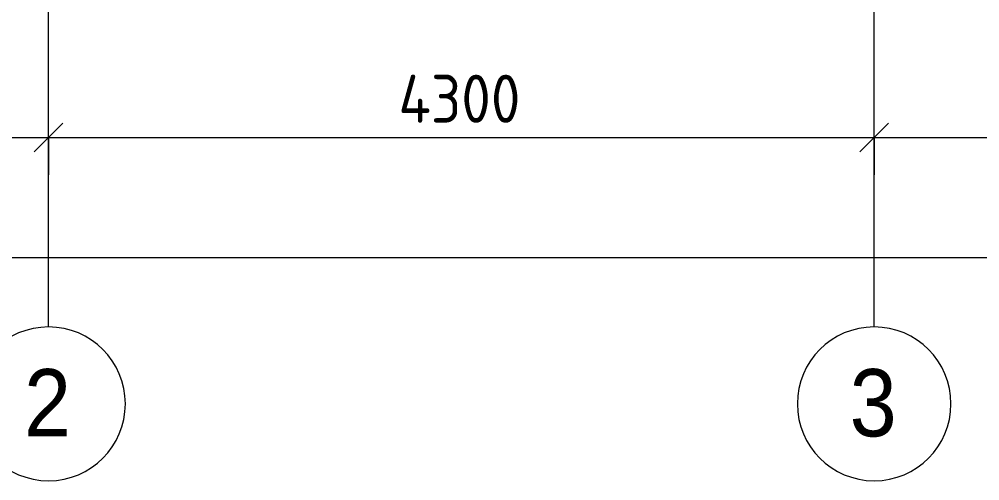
# Model space of a CAD drawing. Header units: millimetres. Extents: x -2911 to 185427, y -8553 to 29000.
# Drawn here: x 3557 to 8560, y -2706 to -306 of the extents above; entities that cross this region are included whole.
import ezdxf

# ---------------------------------------------------------------- set-up
doc = ezdxf.new("R2010")
doc.units = ezdxf.units.MM
for name, color, linetype, lineweight in [('A-ANNO-DIMS', 7, 'Continuous', 9), ('A-ANNO-DIMS-100', 7, 'Continuous', 9), ('Оси', 7, 'Continuous', 9), ('Оси-1', 7, 'Continuous', 20)]:
    doc.layers.add(name, color=color, linetype=linetype, lineweight=lineweight)
doc.styles.add('Arial', font='arial.ttf', dxfattribs={"width": 0.9, "height": 350})
doc.styles.add('ISOCPEUR', font='isocpeur.ttf', dxfattribs={"width": 0.9, "height": 250})
doc.dimstyles.new('ISO-2_5_0_9К_БОЛЬШОЙ', dxfattribs={"dimscale": 304.8, "dimtxt": 248.995294, "dimasz": 0.492126, "dimexe": 0.393701, "dimexo": 0.984252, "dimgap": 0, "dimtad": 1, "dimdec": 0, "dimrnd": 10, "dimzin": 0, "dimdsep": 46, "dimtxsty": 'ISOCPEUR', "dimblk1": 'OBLIQUE', "dimblk2": 'OBLIQUE', "dimsah": 1, "dimcen": 0.09, "dimdle": 0.393701, "dimazin": 0, "dimtfac": 1, "dimtdec": 4, "dimtix": 1, "dimtmove": 0, "dimatfit": 3, "dimfxl": 1, "dimtvp": 1, "dimtolj": 1, "dimtzin": 0, "dimarcsym": 2})
doc.dimstyles.new('ISO-2_5_0_9К_БОЛЬШОЙ_1', dxfattribs={"dimscale": 304.8, "dimtxt": 248.995294, "dimasz": 0.492126, "dimexe": 0.393701, "dimexo": 0.984252, "dimgap": 0, "dimtad": 1, "dimdec": 0, "dimrnd": 10, "dimzin": 0, "dimdsep": 46, "dimtxsty": 'ISOCPEUR', "dimblk1": 'OBLIQUE', "dimblk2": 'OBLIQUE', "dimsah": 1, "dimcen": 0.09, "dimdle": 0.393701, "dimazin": 0, "dimtfac": 1, "dimtdec": 4, "dimtix": 1, "dimtmove": 2, "dimatfit": 3, "dimfxl": 1, "dimtvp": 1, "dimtolj": 1, "dimtzin": 0, "dimarcsym": 2})

# ---------------------------------------------------------------- blocks, each defined once
blk = doc.blocks.new('Ось сетки - D8-29747960-План размещения напольных электротехнических лючков и розеток 2 этажа в осях 1-12')
at = {"layer": 'Оси-1'}
for start, end in [(360, 180), (180, 360)]:
    blk.add_arc((0, 0), 4, start, end, dxfattribs=at)
blk = doc.blocks.new('DIMBLOCK1-План размещения напольных электротехнических лючков и розеток 2 этажа в осях 1-12')
at = {"layer": 'A-ANNO-DIMS-100'}
for p, q in [((110, -1115), (110, -801.1)), ((3710, -1115), (3710, -801.1)), ((-10, -921.1), (3710, -921.1)), ((110, -921.1), (110, -1115)), ((3710, -921.1), (3710, -1115))]:
    blk.add_line(p, q, dxfattribs=at)
at = {"layer": 'A-ANNO-DIMS-100', "lineweight": 20}
for p, q in [((110, -921.1), (185, -846.1)), ((3710, -921.1), (3785, -846.1)), ((110, -921.1), (35, -996.1)), ((3710, -921.1), (3635, -996.1))]:
    blk.add_line(p, q, dxfattribs=at)
at = {"layer": 'A-ANNO-DIMS-100', "color": 0, "insert": (1594, -594.5), "char_height": 250, "width": 758.478, "attachment_point": 1, "line_spacing_factor": 1.149209, "style": 'ISOCPEUR'}
blk.add_mtext('3600', dxfattribs=at)
blk = doc.blocks.new('_Oblique')
at = {"color": 0, "linetype": 'ByBlock', "lineweight": -2}
blk.add_line((-0.5, -0.5), (0.5, 0.5), dxfattribs=at)
blk = doc.blocks.new('DIMBLOCK2-План размещения напольных электротехнических лючков и розеток 2 этажа в осях 1-12')
at = {"layer": 'A-ANNO-DIMS-100'}
for p, q in [((3710, -1115), (3710, -801.1)), ((8010, -1115), (8010, -801.1)), ((3710, -921.1), (8010, -921.1)), ((3710, -921.1), (3710, -1115)), ((8010, -921.1), (8010, -1115))]:
    blk.add_line(p, q, dxfattribs=at)
at = {"layer": 'A-ANNO-DIMS-100', "lineweight": 20}
for p, q in [((3710, -921.1), (3785, -846.1)), ((8010, -921.1), (8085, -846.1)), ((3710, -921.1), (3635, -996.1)), ((8010, -921.1), (7935, -996.1))]:
    blk.add_line(p, q, dxfattribs=at)
at = {"layer": 'A-ANNO-DIMS-100', "color": 0, "insert": (5532, -594.5), "char_height": 250, "width": 787.208, "attachment_point": 1, "line_spacing_factor": 1.149209, "style": 'ISOCPEUR'}
blk.add_mtext('4300', dxfattribs=at)
blk = doc.blocks.new('DIMBLOCK3-План размещения напольных электротехнических лючков и розеток 2 этажа в осях 1-12')
at = {"layer": 'A-ANNO-DIMS-100'}
for p, q in [((8010, -1115), (8010, -801.1)), ((12510, -1115), (12510, -801.1)), ((8010, -921.1), (12510, -921.1)), ((8010, -921.1), (8010, -1115)), ((12510, -921.1), (12510, -1115))]:
    blk.add_line(p, q, dxfattribs=at)
at = {"layer": 'A-ANNO-DIMS-100', "lineweight": 20}
for p, q in [((8010, -921.1), (8085, -846.1)), ((12510, -921.1), (12585, -846.1)), ((8010, -921.1), (7935, -996.1)), ((12510, -921.1), (12435, -996.1))]:
    blk.add_line(p, q, dxfattribs=at)
at = {"layer": 'A-ANNO-DIMS-100', "color": 0, "insert": (9932, -594.5), "char_height": 250, "width": 787.208, "attachment_point": 1, "line_spacing_factor": 1.149209, "style": 'ISOCPEUR'}
blk.add_mtext('4500', dxfattribs=at)
blk = doc.blocks.new('DIMBLOCK25-План размещения напольных электротехнических лючков и розеток 2 этажа в осях 1-12')
at = {"layer": 'A-ANNO-DIMS-100'}
for p, q in [((110, -1739.2), (110, -1425.3)), ((38310, -1739.2), (38310, -1425.3)), ((-10, -1545.3), (38430, -1545.3)), ((110, -1545.3), (110, -1739.2)), ((38310, -1545.3), (38310, -1739.2))]:
    blk.add_line(p, q, dxfattribs=at)
at = {"layer": 'A-ANNO-DIMS-100', "lineweight": 20}
for p, q in [((110, -1545.3), (185, -1470.3)), ((38310, -1545.3), (38385, -1470.3)), ((110, -1545.3), (35, -1620.3)), ((38310, -1545.3), (38235, -1620.3))]:
    blk.add_line(p, q, dxfattribs=at)
at = {"layer": 'A-ANNO-DIMS-100', "color": 0, "insert": (19947.9, -1218.7), "char_height": 250, "width": 948.097, "attachment_point": 1, "line_spacing_factor": 1.149209, "style": 'ISOCPEUR'}
blk.add_mtext('38200', dxfattribs=at)

msp = doc.modelspace()

# ---------------------------------------------------------------- linework, layer by layer
at = {"layer": 'Оси'}
for p, q in [((3710, -1906.3), (3710, 593.7)), ((8010, -1906.3), (8010, 593.7))]:
    msp.add_line(p, q, dxfattribs=at)

# ---------------------------------------------------------------- block references
at = {"layer": 'Оси-1', "xscale": 99.99999999999993, "yscale": 99.99999999999993, "zscale": 99.99999999999993}
for p in [(3710, -2306.3), (8010, -2306.3)]:
    msp.add_blockref('Ось сетки - D8-29747960-План размещения напольных электротехнических лючков и розеток 2 этажа в осях 1-12', p, dxfattribs=at)

# ---------------------------------------------------------------- texts
at = {"layer": 'Оси', "char_height": 350, "width": 303.038, "attachment_point": 1, "style": 'Arial'}
for s, insert in [('\\fArial|b0|i0|c204|p34|;\\W.9;2', (3582.5, -2125.6)), ('\\fArial|b0|i0|c204|p34|;\\W.9;3', (7882.5, -2125.6))]:
    msp.add_mtext(s, dxfattribs=dict(at, insert=insert))

# ---------------------------------------------------------------- dimensions: what is measured, and where the dimension line sits
at = {"layer": 'A-ANNO-DIMS'}
for base, p1, p2, override, picture, middle in [((3710, -921.1), (110, -815), (3710, -815), {"dimpost": '<>', "dimfxl": 3599.999993}, 'DIMBLOCK1-План размещения напольных электротехнических лючков и розеток 2 этажа в осях 1-12', (1910, -796.1)), ((8010, -921.1), (3710, -815), (8010, -815), {"dimpost": '<>', "dimfxl": 4299.999972}, 'DIMBLOCK2-План размещения напольных электротехнических лючков и розеток 2 этажа в осях 1-12', (5860, -796.1)), ((12510, -921.1), (8010, -815), (12510, -815), {"dimpost": '<>', "dimfxl": 4500}, 'DIMBLOCK3-План размещения напольных электротехнических лючков и розеток 2 этажа в осях 1-12', (10260, -796.1))]:
    dim = msp.add_linear_dim(base=base, p1=p1, p2=p2, dimstyle='ISO-2_5_0_9К_БОЛЬШОЙ', override=override, dxfattribs=at)
    dim.commit()
    dim.dimension.update_dxf_attribs({"geometry": picture, "text_midpoint": middle})
dim = msp.add_linear_dim(base=(38310, -1545.3), p1=(110, -1439.2), p2=(38310, -1439.2), dimstyle='ISO-2_5_0_9К_БОЛЬШОЙ_1', override={"dimpost": '<>', "dimfxl": 38199.999966}, dxfattribs=at)
dim.commit()
dim.dimension.update_dxf_attribs({"geometry": 'DIMBLOCK25-План размещения напольных электротехнических лючков и розеток 2 этажа в осях 1-12', "text_midpoint": (20421.9, -1385.3), "dimtype": 160})

doc.saveas('drawing.dxf')
